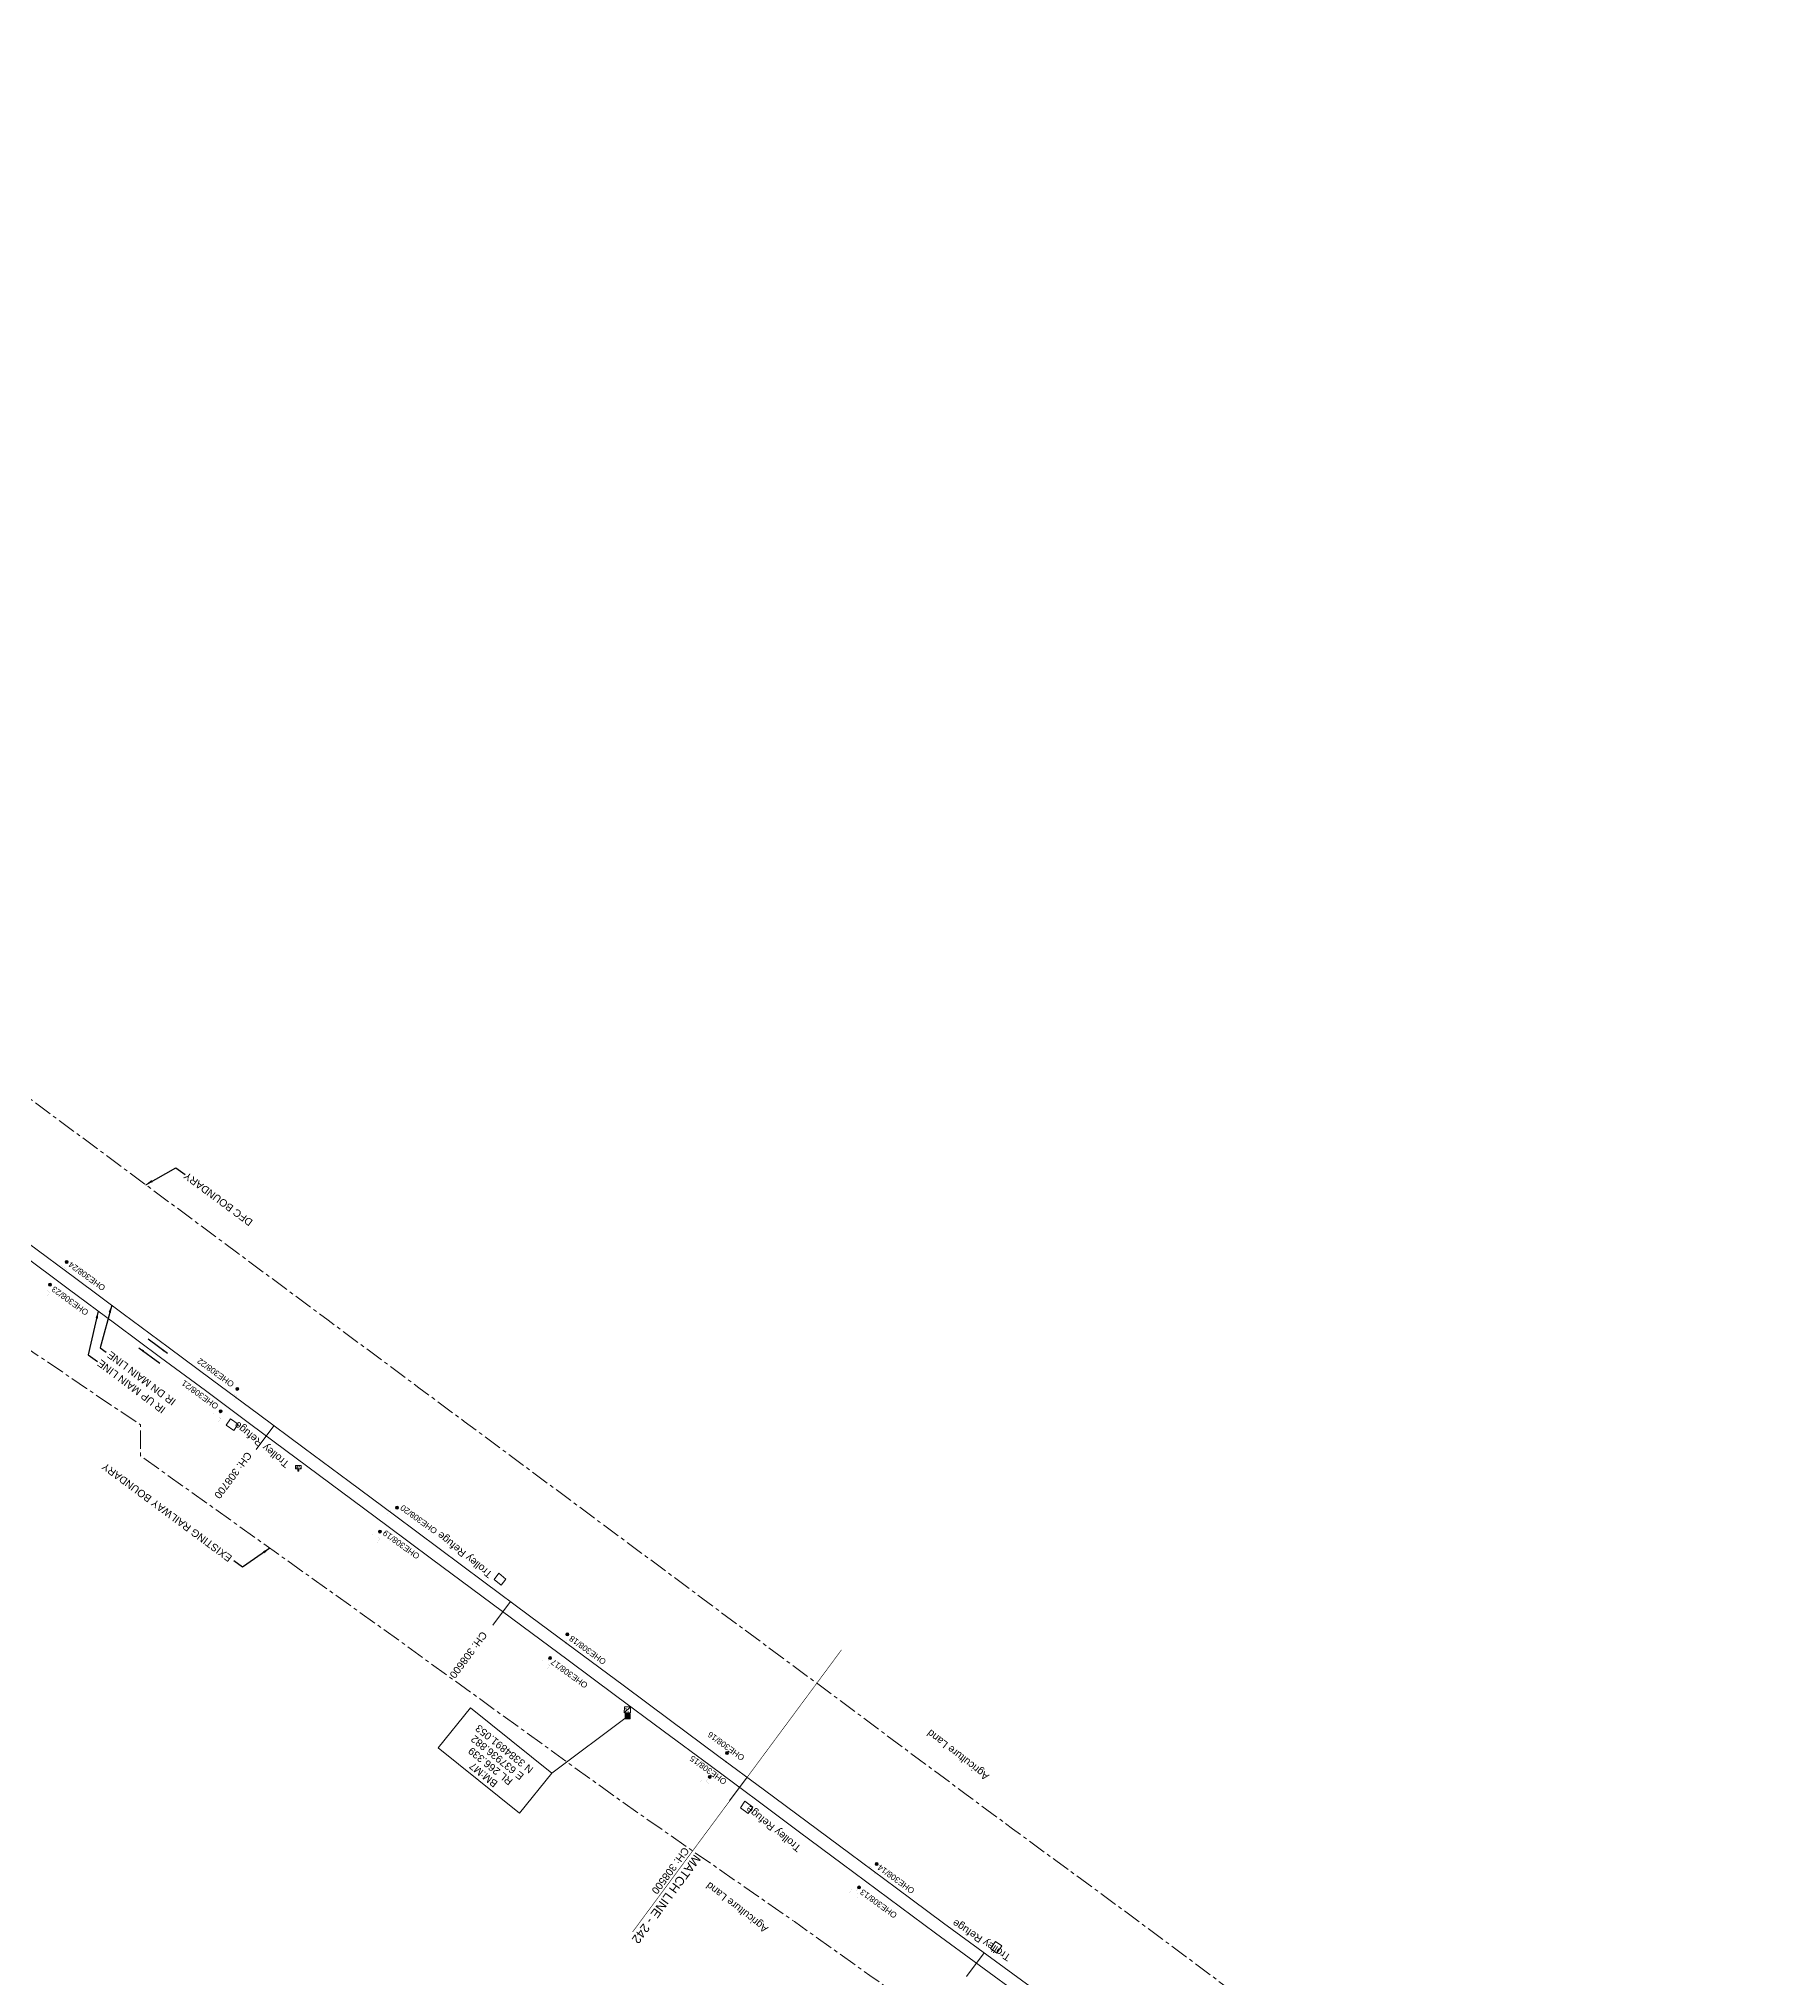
# Model space of a CAD drawing. Header units: metres. Extents: x 628572 to 650094, y 3375792 to 3391117.
# Drawn here: x 637737 to 638328, y 3384803 to 3385460 of the extents above; entities that cross this region are included whole.
import ezdxf
from ezdxf.enums import TextEntityAlignment as Align

# ---------------------------------------------------------------- set-up
doc = ezdxf.new("R2010")
doc.units = ezdxf.units.M
doc.header["$MEASUREMENT"] = 0
doc.linetypes.add('CENTER', pattern=[2, 1.25, -0.25, 0.25, -0.25])
doc.linetypes.add('PHANTOM2', pattern=[1.25, 0.625, -0.125, 0.125, -0.125, 0.125, -0.125])
for name, color, linetype, lineweight in [('Bench_Mark', 7, 'Continuous', 0), ('DFCC BOUNDARY', 6, 'CENTER', 0), ('Existing Chainage', 7, 'Continuous', 0), ('Existing IR Track', 143, 'Continuous', 0), ('Existing Railway Boundary', 7, 'CENTER', 0), ('flow direction', 7, 'Continuous', 0), ('MATCH LINE', 7, 'Continuous', 0), ('Name Board', 251, 'Continuous', 0), ('OHE MAST', 8, 'Continuous', 0), ('Side Details', 251, 'Continuous', 0), ('Text', 251, 'Continuous', 0), ('TOPOSTYLEREMARK', 251, 'Continuous', 0), ('Trolley Stand', 251, 'Continuous', 0), ('WL', 7, 'Continuous', 0)]:
    doc.layers.add(name, color=color, linetype=linetype, lineweight=lineweight)
doc.styles.add('CUT-FILL', font='cut-fill.shx', dxfattribs={"height": 2})
doc.styles.add('NB', font='swissbo.ttf', dxfattribs={"height": 1.5})
doc.styles.get("Standard").update_dxf_attribs({"font": 'arial.ttf'})
doc.styles.add('Style-Arial', font='arial.ttf')
doc.styles.add('Text', font='arial.ttf', dxfattribs={"height": 2})
doc.dimstyles.new('ISO-25', dxfattribs={"dimtxt": 2.5, "dimasz": 2.5, "dimexe": 1.25, "dimexo": 0.625, "dimtad": 1, "dimtxsty": 'Standard', "dimcen": 2.5, "dimadec": 0, "dimazin": 0, "dimtfac": 1, "dimtmove": 0, "dimatfit": 3, "dimfxl": 1, "dimarcsym": 0})

# ---------------------------------------------------------------- blocks, each defined once
blk = doc.blocks.new('NB')
for p, q in [((-0.98, 0.82), (-0.98, 1.98)), ((-0.98, 1.98), (0.98, 1.98)), ((-0.98, 0.82), (0.98, 0.82)), ((-0.13, 0.82), (-0.13, 0)), ((-0.13, 0), (0.13, 0)), ((0.13, 0.82), (0.13, 0)), ((0.98, 1.98), (0.98, 0.82))]:
    blk.add_line(p, q)
at = {"style": 'NB', "width": 1.025371}
blk.add_text('NB', height=0.988, rotation=180, dxfattribs=at).set_placement((-0.02, 1.38), align=Align.MIDDLE_CENTER)
blk = doc.blocks.new('WL')
at = {"layer": 'WL'}
for p, q in [((1.07, 3.42), (-1.06, 3.42)), ((-1.06, 3.42), (-1.06, 1.29)), ((-1.06, 1.29), (1.07, 1.29)), ((0, 1.29), (0, 0)), ((1.07, 1.29), (1.07, 3.42))]:
    blk.add_line(p, q, dxfattribs=at)
at = {"layer": 'WL', "flags": 128}
blk.add_lwpolyline([(-1.06, 1.29), (1.07, 3.42)], dxfattribs=at)
at = {"layer": 'WL', "char_height": 0.739, "attachment_point": 7, "rotation": 180, "line_spacing_factor": 0.6, "style": 'CUT-FILL'}
for s, insert in [('W', (-0.02, 2.94)), ('L', (0.5, 1.93))]:
    blk.add_mtext(s, dxfattribs=dict(at, insert=insert))
blk = doc.blocks.new('BM')
blk.add_hatch(color=256).paths.add_polyline_path([(-0.88, -0.88), (-0.88, 0.88), (0.88, 0.88), (0.88, -0.88)])
for p, q in [((0.88, 0.88), (-0.88, 0.88)), ((-0.88, 0.88), (-0.88, -0.88)), ((0.88, -0.88), (0.88, 0.88)), ((-0.88, -0.88), (0.88, -0.88))]:
    blk.add_line(p, q)
blk = doc.blocks.new('OHE MAST')
h = blk.add_hatch(color=256)
edge = h.paths.add_edge_path()
edge.add_arc((0, 0), 0.514, 0, 360)
at = {"const_width": 0.01, "flags": 128}
for points in [[(1.5, 3.5), (1.5, 2), (-1.5, 2), (-1.5, 3.5)], [(0, 2), (0, 0)]]:
    blk.add_lwpolyline(points, dxfattribs=at)
blk.add_circle((0, 0), 0.514)

msp = doc.modelspace()

# ---------------------------------------------------------------- linework, layer by layer
at = {"layer": 'DFCC BOUNDARY', "ltscale": 5, "flags": 128}
msp.add_lwpolyline([(638800.4356, 3384308.0183), (638800.0709, 3384308.2903), (638782.9098, 3384321.0311), (638765.4346, 3384334.0645), (638746.7681, 3384347.8893), (638731.6626, 3384359.1392), (638714.8066, 3384371.6463), (638702.9844, 3384380.333), (638686.8607, 3384392.3553), (638671.2432, 3384403.9352), (638654.9377, 3384416.0699), (638633.31, 3384432.0831), (638616.9435, 3384444.2364), (638598.9144, 3384457.6713), (638582.2593, 3384470.0107), (638567.7486, 3384480.8537), (638550.9406, 3384493.3327), (638542.8429, 3384499.3068), (638525.605, 3384512.1591), (638512.7428, 3384521.713), (638504.2228, 3384528.0973), (638522.1163, 3384552.1771), (638518.1846, 3384555.1232), (638514.2321, 3384558.034), (638502.8078, 3384566.537), (638489.0841, 3384576.7696), (638484.2493, 3384580.3202), (638469.0821, 3384591.6224), (638453.673, 3384603.0822), (638442.7887, 3384611.1681), (638436.9671, 3384615.5207), (638433.1239, 3384618.3643), (638422.6768, 3384626.15), (638421.7616, 3384626.841), (638416.9885, 3384630.396), (638413.1012, 3384633.2849), (638408.3574, 3384636.8252), (638390.9872, 3384649.7597), (638375.2051, 3384661.4992), (638359.3145, 3384673.3195), (638342.4009, 3384685.9192), (638325.1097, 3384698.8001), (638312.4131, 3384708.2627), (638299.5727, 3384717.8325), (638283.421, 3384729.8812), (638267.2814, 3384741.9209), (638251.6382, 3384753.5751), (638235.9993, 3384765.2261), (638224.0076, 3384774.1592), (638212.0144, 3384783.0934), (638207.7475, 3384786.2668), (638203.5953, 3384789.3812), (638201.3188, 3384791.0703), (638183.4175, 3384766.9966), (638170.7093, 3384776.4258), (638155.9545, 3384787.3756), (638141.3247, 3384798.3001), (638126.6118, 3384809.2868), (638111.8422, 3384820.247), (638097.0315, 3384831.2376), (638082.1528, 3384842.145), (638067.464, 3384852.9132), (638051.7008, 3384864.6071), (638035.8973, 3384876.3309), (638021.4774, 3384887.0878), (638006.9332, 3384897.9374), (637991.016, 3384909.7218), (637975.1911, 3384921.438), (637959.0599, 3384933.4393), (637942.934, 3384945.4368), (637927.2777, 3384957.0663), (637896.6047, 3384979.8664), (637881.4445, 3384991.1435), (637866.0852, 3385002.5538), (637850.6639, 3385014.01), (637835.2895, 3385025.4333), (637819.8923, 3385036.8737), (637804.6903, 3385048.163), (637789.5352, 3385059.4175), (637773.3954, 3385071.4282), (637757.1659, 3385083.5056), (637741.3046, 3385095.2664), (637725.4311, 3385107.0364), (637708.0351, 3385119.9738), (637693.5501, 3385130.7463), (637676.8901, 3385143.1092), (637663.2517, 3385153.2332), (637647.9996, 3385164.5636), (637617.174, 3385187.4675), (637616.877, 3385187.6879), (637600.9579, 3385199.5024), (637585.8584, 3385210.7298), (637570.6517, 3385222.0369), (637537.9694, 3385246.2774), (637522.2745, 3385257.9344), (637506.6669, 3385269.5267), (637479.5547, 3385289.98), (637466.4628, 3385299.5728), (637446.4408, 3385314.3812), (637438.6568, 3385320.3072), (637421.6722, 3385332.9187), (637405.0042, 3385345.2944), (637391.3085, 3385355.4492), (637377.8187, 3385365.4512), (637362.1473, 3385377.0924), (637346.5681, 3385388.6652), (637330.1083, 3385400.8842), (637313.6382, 3385413.1108), (637298.0148, 3385424.704), (637282.3872, 3385436.3004), (637266.9825, 3385447.7133), (637251.5791, 3385459.1253), (637235.8659, 3385470.8031), (637220.0563, 3385482.5526), (637205.6315, 3385493.266), (637191.1464, 3385504.0243), (637174.5115, 3385516.3649), (637157.9133, 3385528.6782), (637120.7262, 3385556.2716), (637104.0968, 3385568.6199), (637087.4257, 3385580.9991), (637070.6661, 3385593.4508), (637053.8324, 3385605.9673), (637034.2942, 3385620.4796), (637014.7653, 3385634.9851), (636998.1564, 3385647.3079), (636981.6015, 3385659.5906), (636969.1935, 3385668.7954), (636949.2535, 3385683.5931), (636936.4575, 3385693.0907), (636916.0981, 3385708.2022), (636899.9485, 3385720.1875), (636883.8755, 3385732.116), (636866.7664, 3385744.807), (636849.7275, 3385757.446), (636833.4569, 3385769.5225), (636817.1829, 3385781.6015), (636801.7437, 3385793.0709), (636786.3029, 3385804.5415), (636767.6725, 3385818.3509), (636749.0781, 3385832.1337), (636730.7948, 3385845.6945), (636712.5357, 3385859.2373), (636690.971, 3385875.2246), (636669.5582, 3385891.0993), (636647.3051, 3385907.5924), (636636.2611, 3385915.7926), (636652.5971, 3385937.795)], dxfattribs=at)
at = {"layer": 'Existing Chainage', "color": 7, "linetype": 'Continuous', "lineweight": 13, "flags": 128}
for points in [[(637810.9113, 3384981.6359), (637816.878, 3384989.6608)], [(637891.1795, 3384921.9889), (637897.1431, 3384930.016)], [(637971.4786, 3384862.3631), (637977.4294, 3384870.3997)], [(638051.8736, 3384802.7928), (638057.7758, 3384810.8651)]]:
    msp.add_lwpolyline(points, dxfattribs=at)
at = {"layer": 'Existing IR Track', "flags": 128}
for points in [[(638070.9139, 3384795.8274), (638056.1384, 3384806.6591), (638041.349, 3384817.501), (638025.4856, 3384829.2693), (638009.635, 3384841.0279), (637995.1683, 3384851.8198), (637980.6879, 3384862.6218), (637964.8347, 3384874.3589), (637948.9684, 3384886.1056), (637932.7961, 3384898.1376), (637916.6701, 3384910.1352), (637901.0407, 3384921.7446), (637870.3557, 3384944.5537), (637855.1834, 3384955.8399), (637839.8463, 3384967.2335), (637824.425, 3384978.6897), (637809.0477, 3384990.1152), (637793.6505, 3385001.5556), (637778.4575, 3385012.8382), (637763.3024, 3385024.0927), (637747.1273, 3385036.1296), (637730.9285, 3385048.1842)], [(638073.3774, 3384799.4578), (638058.7297, 3384810.1677), (638043.9949, 3384820.9413), (638028.0785, 3384832.7623), (638012.2006, 3384844.5548), (637997.7561, 3384855.2995), (637983.2661, 3384866.0779), (637967.4043, 3384877.8229), (637951.4707, 3384889.6212), (637935.3683, 3384901.6006), (637919.3629, 3384913.508), (637903.6142, 3384925.2084), (637888.1068, 3384936.7293), (637872.9275, 3384948.0169), (637857.7559, 3384959.2988), (637842.4149, 3384970.6894), (637827.1272, 3384982.0404), (637811.6157, 3384993.5734), (637796.0755, 3385005.1278), (637781.0277, 3385016.3003), (637765.7782, 3385027.6225), (637749.6937, 3385039.5816), (637733.5038, 3385051.6191)]]:
    msp.add_lwpolyline(points, dxfattribs=at)
at = {"layer": 'Existing Railway Boundary', "ltscale": 5, "flags": 128}
msp.add_lwpolyline([(631983.38, 3389039.032), (631997.7807, 3389029.4226), (631998.0481, 3389028.4172), (632017.689, 3389013.381), (632054.7643, 3388986.9088), (632106.6339, 3388955.856), (632154.9467, 3388925.0992), (632230.8669, 3388875.9972), (632261.2753, 3388857.0709), (632290.5359, 3388840.2738), (632385.6616, 3388776.6365), (632400.5735, 3388766.5357), (632397.5375, 3388762.1235), (632395.5364, 3388759.1088), (632389.2973, 3388750.367), (632386.7075, 3388746.9674), (632380.0799, 3388739.4039), (632361.8258, 3388715.063), (632365.1364, 3388712.5802), (632373.8273, 3388706.8724), (632388.4278, 3388697.2834), (632403.5607, 3388687.3436), (632418.7904, 3388677.3402), (632434.5002, 3388667.0345), (632450.2517, 3388656.7014), (632466.7864, 3388645.8571), (632483.3195, 3388635.0137), (632501.7611, 3388622.9148), (632520.2525, 3388610.7831), (632536.8197, 3388599.9238), (632553.3588, 3388589.0829), (632565.8495, 3388580.885), (632578.4671, 3388572.604), (632596.9196, 3388560.5289), (632615.4939, 3388548.3741), (632635.6038, 3388535.295), (632652.8405, 3388523.9973), (632669.9946, 3388512.743), (632686.4084, 3388501.9869), (632696.8068, 3388495.1588), (632732.8678, 3388550.0585), (632815.552, 3388494.313), (632865.8266, 3388462.6693), (632954.7858, 3388408.1832), (633025.1519, 3388369.9037), (633056.7277, 3388353.8904), (633065.1399, 3388349.0145), (633088.5914, 3388328.9973), (633152.5885, 3388273.22), (633202.5468, 3388242.3953), (633264.4413, 3388204.6969), (633318.529, 3388171.7998), (633353.1394, 3388148.7029), (633406.9301, 3388112.3266), (633420.502, 3388103.4378), (633436.8123, 3388092.7008), (633466.2362, 3388073.356), (633479.8402, 3388064.4269), (633497.3225, 3388052.9837), (633514.7073, 3388041.6043), (633531.7969, 3388030.3277), (633546.129, 3388020.9518), (633562.4852, 3388010.2117), (633576.5949, 3388000.9466), (633594.4174, 3387989.2137), (633606.8568, 3387981.0241), (633607.7091, 3387982.3188), (633610.8424, 3387980.256), (633626.8506, 3387969.7582), (633642.9494, 3387959.201), (633660.1619, 3387947.8844), (633677.4438, 3387936.5221), (633693.0899, 3387926.2037), (633708.7685, 3387915.8637), (633726.0343, 3387904.4973), (633743.3468, 3387893.1002), (633758.2779, 3387883.3197), (633773.1647, 3387873.5681), (633789.2894, 3387862.9617), (633805.4356, 3387852.3412), (633820.4764, 3387842.4668), (633835.4704, 3387832.6232), (633852.0416, 3387821.7432), (633886.4734, 3387799.1411), (633904.4207, 3387787.3621), (633919.3393, 3387777.5707), (633934.3023, 3387767.7502), (633949.6629, 3387757.6969), (633964.9235, 3387747.7091), (633980.0551, 3387737.7098), (633995.2041, 3387727.6988), (634012.3387, 3387716.4289), (634029.3333, 3387705.2512), (634045.5362, 3387694.5849), (634061.6293, 3387683.9862), (634078.9907, 3387672.5929), (634096.3149, 3387661.224), (634113.1506, 3387650.1721), (634130.0059, 3387639.1072), (634145.8823, 3387628.6414), (634161.8963, 3387618.085), (634177.8703, 3387607.6107), (634193.7633, 3387597.1895), (634209.9993, 3387586.506), (634226.097, 3387575.9134), (634243.1652, 3387564.6955), (634260.1615, 3387553.5249), (634275.6177, 3387543.3646), (634291.1318, 3387533.1662), (634296.8083, 3387529.4449), (634291.9143, 3387522.0113), (634301.9583, 3387515.4268), (634317.7028, 3387505.1053), (634344.1271, 3387487.7818), (634370.6963, 3387470.3636), (634386.1901, 3387460.3813), (634401.9429, 3387450.229), (634426.4972, 3387434.0857), (634451.3792, 3387417.727), (634475.9114, 3387401.5928), (634500.3759, 3387385.5031), (634523.6732, 3387370.1555), (634547.0997, 3387354.7227), (634564.8006, 3387343.068), (634582.571, 3387331.3674), (634601.3879, 3387318.9723), (634620.2858, 3387306.5238), (634639.3106, 3387294.0156), (634658.1243, 3387281.6461), (634679.4814, 3387267.2836), (634702.026, 3387254.0413), (634712.9167, 3387246.4104), (634726.0042, 3387238.4627), (634737.8854, 3387230.0656), (634750.9438, 3387221.7267), (634764.9008, 3387212.4131), (634775.612, 3387204.6159), (634789.3703, 3387195.959), (634801.4607, 3387188.869), (634814.7172, 3387180.8194), (634815.4987, 3387180.2694), (634827.9598, 3387171.3498), (634840.5994, 3387164.128), (634854.2176, 3387155.5292), (634871.8787, 3387143.9515), (634877.6173, 3387139.7695), (634887.5373, 3387132.4757), (634902.4262, 3387121.5277), (634921.3448, 3387107.4791), (634940.6674, 3387093.1306), (634962.2421, 3387077.0753), (634984.1126, 3387060.8), (635000.5185, 3387048.6195), (635017.0238, 3387036.3652), (635035.7455, 3387022.426), (635054.4369, 3387008.5092), (635082.1937, 3386987.9155), (635109.8573, 3386967.3911), (635134.2436, 3386949.2611), (635158.5309, 3386931.2047), (635180.7563, 3386914.7058), (635202.7867, 3386898.3516), (635206.1213, 3386895.8016), (635211.1242, 3386892.0437), (635230.1367, 3386877.9281), (635249.207, 3386863.7701), (635270.9723, 3386847.61), (635292.819, 3386831.3895), (635313.1117, 3386816.3456), (635333.3618, 3386801.3334), (635352.372, 3386787.2182), (635371.5331, 3386772.9909), (635390.4616, 3386758.9197), (635409.8226, 3386744.527), (635427.2062, 3386731.6093), (635445.0434, 3386718.3546), (635461.6171, 3386706.0794), (635478.4695, 3386693.5976), (635493.4196, 3386682.4884), (635508.6023, 3386671.2062), (635518.0063, 3386664.2196), (635527.5618, 3386657.1206), (635543.461, 3386645.2907), (635559.7145, 3386633.1978), (635591.676, 3386610.2688), (635606.0755, 3386599.5015), (635620.6466, 3386588.6057), (635636.5434, 3386576.7606), (635652.3995, 3386564.9458), (635668.2493, 3386553.1365), (635683.9787, 3386541.4169), (635700.2614, 3386528.9886), (635716.7419, 3386516.4094), (635732.9183, 3386504.3569), (635749.0007, 3386492.3748), (635764.9276, 3386480.5277), (635780.91, 3386468.6394), (635796.8963, 3386456.7694), (635812.8908, 3386444.8934), (635829.3631, 3386432.6938), (635845.7912, 3386420.527), (635861.6814, 3386408.7334), (635877.6317, 3386396.8953), (635893.2055, 3386385.3425), (635908.8769, 3386373.7174), (635925.058, 3386361.6972), (635941.2668, 3386349.6564), (635956.6865, 3386338.1889), (635972.0823, 3386326.7391), (635987.7899, 3386315.0493), (636003.5308, 3386303.3347), (636019.0977, 3386291.765), (636034.6476, 3386280.2079), (636050.7681, 3386268.2256), (636066.8961, 3386256.2378), (636083.1084, 3386244.1987), (636099.3561, 3386232.1333), (636114.134, 3386221.1471), (636147.8198, 3386196.1265), (636166.7058, 3386182.1085), (636182.4635, 3386170.4111), (636198.2037, 3386158.7268), (636214.3364, 3386146.7471), (636230.3919, 3386134.8247), (636230.9614, 3386134.4025), (636228.154, 3386130.995), (636300.9317, 3386076.4069), (636382.1931, 3386014.4435), (636463.0816, 3385952.0584), (636544.2755, 3385889.3268), (636568.8921, 3385871.1182), (636613.4471, 3385839.7025), (636628.0709, 3385853.6506), (636650.5128, 3385835.4717), (636693.9069, 3385800.1065), (636686.7095, 3385790.4003), (636696.0629, 3385782.3378), (636710.473, 3385769.9165), (636766.0138, 3385726.4206), (636849.4668, 3385668.9836), (636931.64, 3385608.8479), (637013.8419, 3385548.1951), (637096.6082, 3385488.6336), (637121.9489, 3385470.2058), (637176.9181, 3385426.1737), (637258.1753, 3385363.4078), (637340.1494, 3385301.7514), (637422.2947, 3385241.0852), (637447.0788, 3385223.2045), (637528.2227, 3385160.8768), (637610.9552, 3385100.7612), (637694.8717, 3385041.953), (637753.3499, 3385002.2846), (637771.5944, 3384989.982), (637771.5944, 3384979.4924), (637852.0915, 3384922.0343), (637935.0162, 3384862.0714), (637993.4351, 3384821.4573), (638019.0158, 3384803.2052), (638102.4107, 3384745.0584), (638178.9785, 3384688.3398), (638237.6603, 3384636.8079), (638344.701, 3384557.2221), (638427.4112, 3384496.8586), (638508.4228, 3384435.5926), (638565.3238, 3384391.9743), (638589.782, 3384373.2765), (638631.8324, 3384337.8543), (638619.2503, 3384320.7689), (638700.6253, 3384258.2275), (638758.2306, 3384210.1286), (638748.4263, 3384194.4881), (638832.9819, 3384135.241), (638898.2751, 3384089.8354), (638910.685, 3384104.7359), (638994.0238, 3384045.8483), (639077.2216, 3383986.384), (639102.1383, 3383968.0886), (639159.8745, 3383926.5901), (639184.8741, 3383908.5552), (639242.6613, 3383867.4991), (639268.1519, 3383849.1332), (639327.9549, 3383811.5106), (639354.2186, 3383795.0507), (639414.5653, 3383756.9689), (639440.0428, 3383739.3736), (639498.3493, 3383699.1058), (639523.8465, 3383681.6785), (639574.9736, 3383646.7331), (639583.1624, 3383652.0276), (639689.1575, 3383571.5368), (639770.3529, 3383510.1038), (639826.8338, 3383467.0843), (639851.6063, 3383448.3401), (639907.8381, 3383405.1303), (639928.7552, 3383389.2727), (639932.4136, 3383385.8226), (639987.4639, 3383341.8457), (640012.7135, 3383323.0928), (640093.1273, 3383262.0565), (640171.8725, 3383196.1592), (640228.3322, 3383153.381), (640311.5957, 3383095.2106), (640394.8641, 3383036.2274), (640477.4145, 3382977.0386), (640559.1827, 3382915.4685), (640665.4567, 3382835.3045), (640720.6935, 3382789.5682), (640744.1896, 3382769.9043), (640801.5333, 3382727.7921), (640884.497, 3382668.355), (640967.4181, 3382609.4811), (641049.3321, 3382547.9775), (641130.842, 3382487.0083), (641212.6929, 3382426.3203), (641295.2397, 3382366.2732), (641377.1032, 3382305.6407), (641458.6913, 3382244.4694), (641539.788, 3382182.3426), (641622.1383, 3382122.0097), (641702.364, 3382062.6427), (641784.5528, 3382001.6936), (641867.0132, 3381941.5198), (641973.939, 3381862.1361), (642047.1447, 3381806.5386), (642111.3474, 3381756.247), (642135.5451, 3381737.1522), (642191.6481, 3381692.8805), (642216.3665, 3381674.0919), (642297.8377, 3381612.4104), (642380.4062, 3381552.4772), (642463.3246, 3381492.4122), (642545.7114, 3381431.7783), (642627.5896, 3381371.9523), (642710.042, 3381311.7191), (642794.2249, 3381254.3826), (642875.8129, 3381193.2771), (642956.3456, 3381130.3141), (643036.4583, 3381067.3443), (643117.185, 3381004.8095), (643172.4593, 3380960.8682), (643197.158, 3380942.1115), (643255.3116, 3380901.5691), (643282.0179, 3380885.9855), (643340.0019, 3380844.3971), (643414.9945, 3380785.1482), (643451.8986, 3380756.7808), (643532.8037, 3380694.4612), (643535.2972, 3380692.6635), (643551.2784, 3380680.8194), (643567.3357, 3380668.919), (643583.0638, 3380657.2952), (643598.7082, 3380645.7333), (643614.3081, 3380634.1892), (643630.1523, 3380622.4653), (643650.0814, 3380608.0318), (643669.585, 3380593.9065), (643682.7179, 3380584.1884), (643695.5222, 3380574.7117), (643709.3225, 3380564.4893), (643722.9637, 3380554.3847), (643737.887, 3380543.3483), (643752.8235, 3380532.3022), (643768.2592, 3380520.8389), (643783.7331, 3380509.3472), (643799.7855, 3380497.4973), (643815.9413, 3380485.5714), (643832.7782, 3380473.1288), (643849.7289, 3380460.6021), (643866.059, 3380448.5159), (643882.3496, 3380436.4589), (643898.3816, 3380424.7148), (643914.2305, 3380413.1048), (643929.3278, 3380401.9147), (643944.4267, 3380390.7231), (643959.7518, 3380379.1349), (643975.3902, 3380367.3097), (643987.907, 3380358.1055), (644000.1603, 3380349.0958), (644017.4569, 3380336.3184), (644034.4669, 3380323.7528), (644046.4455, 3380314.9727), (644249.4258, 3380165.3983), (644621.007, 3379887.6965), (644676.9944, 3379845.4482), (644702.8645, 3379825.9912), (644738.6024, 3379799.4801), (644742.2817, 3379796.7418), (644771.2557, 3379773.8192), (644804.6479, 3379750.2058), (644834.554, 3379728.6172), (644848.5372, 3379718.5093), (644863.2911, 3379707.9396), (644878.1999, 3379697.2589), (644893.8111, 3379686.127), (644909.381, 3379675.0245), (644918.4816, 3379668.5863), (644935.1691, 3379656.7791), (644907.7997, 3379620.3367), (644936.8456, 3379598.666), (644961.4527, 3379618.4234), (645145.9779, 3379481.4776), (645154.4712, 3379493.1591), (645276.7247, 3379402.534), (645270.2115, 3379393.7381), (645468.3754, 3379252.8811), (645478.6859, 3379267.1096), (645498.5589, 3379252.3702), (645510.5872, 3379243.9988), (645510.5872, 3379243.9988), (645531.3517, 3379228.922), (645544.8911, 3379218.91), (645549.0311, 3379215.8257)], dxfattribs=at)
at = {"layer": 'MATCH LINE', "linetype": 'PHANTOM2', "ltscale": 15, "const_width": 0.2}
msp.add_lwpolyline([(638009.4154, 3384913.5971), (637938.5777, 3384817.9301)], dxfattribs=at)
at = {"layer": 'TOPOSTYLEREMARK'}
msp.add_line((637936.882, 3384891.053), (637911.1462, 3384871.7959), dxfattribs=at)
at = {"layer": 'TOPOSTYLEREMARK', "linetype": 'Continuous', "flags": 128}
msp.add_lwpolyline([(637911.1462, 3384871.7959), (637900.163, 3384858.1716), (637872.6365, 3384880.3621), (637883.6196, 3384893.9863), (637911.1462, 3384871.7959)], close=True, dxfattribs=at)
at = {"layer": 'Trolley Stand', "flags": 128}
for points in [[(637800.689, 3384989.8337), (637802.1342, 3384991.9666), (637804.785, 3384990.1433), (637803.3398, 3384988.0104), (637800.689, 3384989.8337)], [(637894.027, 3384935.5552), (637895.6139, 3384937.6347), (637893.1554, 3384939.5945), (637891.568, 3384937.5143), (637894.027, 3384935.5552)], [(637979.3173, 3384860.2946), (637977.8251, 3384858.1099), (637975.1696, 3384860.0542), (637976.662, 3384862.2392), (637979.3173, 3384860.2946)], [(638063.7844, 3384813.1651), (638062.0685, 3384810.724), (638059.9789, 3384812.2789), (638061.6948, 3384814.7201), (638063.7844, 3384813.1651)]]:
    msp.add_lwpolyline(points, close=True, dxfattribs=at)

# ---------------------------------------------------------------- block references
at = {"layer": 'Bench_Mark'}
msp.add_blockref('BM', (637936.882, 3384891.053), dxfattribs=at)
at = {"layer": 'Name Board', "linetype": 'Continuous', "xscale": 0.9997814890005895, "yscale": 0.9997814890005895, "zscale": 0.9997814890005895, "rotation": 359.8544028715392}
msp.add_blockref('NB', (637825.1901, 3384974.2088), dxfattribs=at)
at = {"layer": 'OHE MAST', "color": 2, "rotation": 143.3908318566117}
for p in [(637746.5725, 3385045.2114), (637740.9461, 3385037.4933), (637804.4385, 3385002.1416), (637798.8145, 3384994.5685), (637858.6694, 3384961.8504), (637852.8441, 3384953.7599), (637916.4358, 3384918.8698), (637910.5836, 3384910.8484), (637970.6088, 3384878.6258), (637964.7495, 3384870.5364), (638021.3392, 3384840.968), (638015.4042, 3384833.0208)]:
    msp.add_blockref('OHE MAST', p, dxfattribs=at)
at = {"layer": 'WL', "linetype": 'Continuous', "xscale": 0.9997814890005895, "yscale": 0.9997814890005895, "zscale": 0.9997814890005895, "rotation": 359.8544028715392}
msp.add_blockref('WL', (637936.8173, 3384890.927), dxfattribs=at)

# ---------------------------------------------------------------- texts
at = {"layer": 'DFCC BOUNDARY', "linetype": 'Continuous', "ltscale": 5}
msp.add_text('DFC BOUNDARY', height=2.5, rotation=143.5, dxfattribs=at).set_placement((637786.7687, 3385074.8309), align=Align.MIDDLE_RIGHT)
at = {"layer": 'Existing Chainage', "color": 7, "lineweight": 0, "char_height": 2.5, "attachment_point": 4, "line_spacing_factor": 0.6, "style": 'Style-Arial'}
for s, insert, rotation in [('CH: 308700', (637808.6036, 3384980.3175), 233.3686561), ('CH: 308600', (637888.415, 3384919.3919), 233.3901154), ('CH: 308500', (637956.933, 3384846.199), 233.4814934)]:
    msp.add_mtext(s, dxfattribs=dict(at, insert=insert, rotation=rotation))
at = {"layer": 'Existing IR Track', "color": 7, "lineweight": 0}
for s, p in [('IR DN MAIN LINE', (637760.8181, 3385014.1235)), ('IR UP MAIN LINE', (637757.4717, 3385011.2951))]:
    msp.add_text(s, height=2.5, rotation=143, dxfattribs=at).set_placement(p, align=Align.MIDDLE_RIGHT)
at = {"layer": 'Existing Railway Boundary', "linetype": 'Continuous', "ltscale": 5}
msp.add_text('EXISTING RAILWAY BOUNDARY', height=2.5, rotation=143.5, dxfattribs=at).set_placement((637759.7539, 3384977.2562), align=Align.RIGHT)
at = {"layer": 'MATCH LINE', "linetype": 'Continuous'}
msp.add_text('MATCH LINE - 242', height=3, rotation=233.6237118, dxfattribs=at).set_placement((637959.5078, 3384844.467))
at = {"layer": 'OHE MAST'}
for s, p in [('OHE308/24', (637748.1333, 3385045.4582)), ('OHE308/23', (637742.421, 3385037.1175)), ('OHE308/22', (637791.8024, 3385012.7728)), ('OHE308/21', (637786.5071, 3385005.2732)), ('OHE308/20', (637860.7073, 3384962.9764)), ('OHE308/19', (637854.773, 3384954.4049)), ('OHE308/18', (637917.9983, 3384918.6258)), ('OHE308/17', (637911.7606, 3384910.6259)), ('OHE308/16', (637964.9435, 3384886.0476)), ('OHE308/15', (637958.9262, 3384877.9227)), ('OHE308/14', (638022.615, 3384840.9227)), ('OHE308/13', (638016.68, 3384832.5905))]:
    msp.add_text(s, height=2, rotation=144, dxfattribs=at).set_placement(p, align=Align.RIGHT)
at = {"layer": 'Side Details'}
for p in [(638059.7055, 3384871.125), (637984.7505, 3384819.3985)]:
    msp.add_text('Agriculture Land', height=2.5, rotation=142, dxfattribs=at).set_placement(p)
at = {"layer": 'Text', "style": 'Text'}
for rotation, p in [(141.3872313, (637822.3823, 3384977.1184)), (141.3872313, (637891.2567, 3384939.709)), (141.3872313, (637995.9732, 3384846.8209)), (147, (638067.1026, 3384809.9352))]:
    msp.add_text('Trolley Refuge', height=2.5, rotation=rotation, dxfattribs=at).set_placement(p)
at = {"layer": 'TOPOSTYLEREMARK'}
for s, p in [('N 3384891.053', (637895.0294, 3384879.9716)), ('E 637936.882', (637892.6758, 3384877.0521)), ('RL 266.339', (637890.3223, 3384874.1327)), ('BM:M7', (637887.9688, 3384871.2132))]:
    msp.add_text(s, height=2.5, rotation=141.1260338, dxfattribs=at).set_placement(p, align=Align.MIDDLE_CENTER)

# ---------------------------------------------------------------- leaders
at = {"layer": 'DFCC BOUNDARY', "linetype": 'Continuous', "lineweight": 0, "ltscale": 5}
msp.add_leader([(637773.3954, 3385071.4282), (637783.5711, 3385077.1792), (637786.7687, 3385074.8309)], dimstyle='ISO-25', override={"dimtxt": 3, "dimtad": 0, "dimdec": 3, "dimzin": 2, "dimtdec": 3}, dxfattribs=at)
at = {"layer": 'Existing IR Track', "color": 7, "lineweight": 0}
for points in [[(637757.3343, 3385028.534), (637753.9382, 3385013.7473), (637757.0927, 3385011.4147)], [(637761.8809, 3385030.5202), (637757.9209, 3385016.1234), (637759.9654, 3385014.6116)]]:
    msp.add_leader(points, dimstyle='ISO-25', override={"dimtxt": 3, "dimtad": 0}, dxfattribs=at)
at = {"layer": 'Existing Railway Boundary', "linetype": 'Continuous', "ltscale": 5}
msp.add_leader([(637815.5196, 3384948.139), (637806.244, 3384941.6934), (637803.2493, 3384943.8322)], dimstyle='ISO-25', override={"dimtxt": 3, "dimasz": 2.5, "dimgap": 0.625, "dimtad": 0, "dimdec": 3, "dimzin": 2, "dimtdec": 3}, dxfattribs=at)
at = {"layer": 'flow direction', "lineweight": 0}
for points in [[(637771.0277, 3385016.1331), (637778.195, 3385010.8377)], [(637780.7931, 3385014.1979), (637774.2882, 3385019.0017)]]:
    msp.add_leader(points, dimstyle='ISO-25', override={"dimtxt": 0.5, "dimasz": 2, "dimtad": 0}, dxfattribs=at)

doc.saveas('drawing.dxf')
